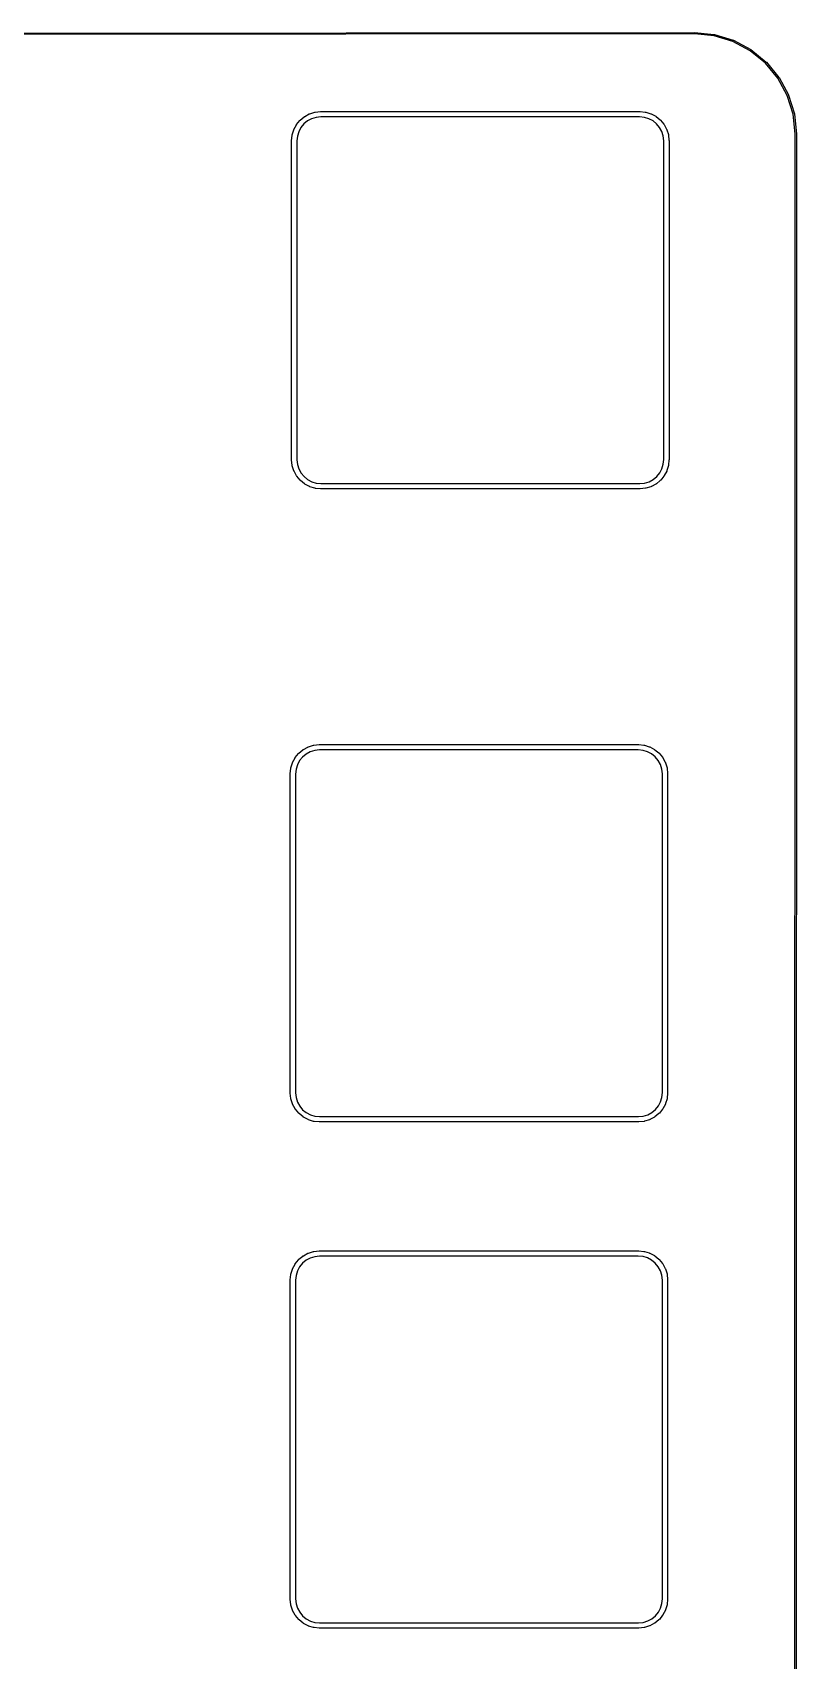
# Model space of a CAD drawing. Extents: x -16 to 302, y -161 to -39.
# Drawn here: x 272.9 to 301.7, y -100.4 to -39.1 of the extents above; entities that cross this region are included whole.
import ezdxf

# ---------------------------------------------------------------- set-up
doc = ezdxf.new("R2010")
doc.units = 0
doc.layers.add('BLACK', color=7, linetype='CONTINUOUS')

msp = doc.modelspace()

# ---------------------------------------------------------------- linework, layer by layer
at = {"layer": 'BLACK', "linetype": 'CONTINUOUS'}
for p, q in [((297.826, -39.1791), (-12.0522, -39.4331)), ((-12.0521, -39.3831), (297.829, -39.1291)), ((298.563, -39.2513), (297.826, -39.1791)), ((297.829, -39.1291), (297.83, -39.1292)), ((297.83, -39.1292), (297.83, -39.1292)), ((297.83, -39.1292), (298.57, -39.2018)), ((298.57, -39.2018), (298.571, -39.2018)), ((298.571, -39.2018), (298.573, -39.2023)), ((298.573, -39.2023), (298.575, -39.2027)), ((298.575, -39.2027), (299.287, -39.4176)), ((299.27, -39.4648), (298.563, -39.2513)), ((299.922, -39.8116), (299.27, -39.4648)), ((299.287, -39.4176), (299.287, -39.4177)), ((299.287, -39.4177), (299.289, -39.4187)), ((299.289, -39.4187), (299.291, -39.4195)), ((299.291, -39.4195), (299.948, -39.7686)), ((300.495, -40.2785), (299.922, -39.8116)), ((299.948, -39.7686), (299.948, -39.7688)), ((299.948, -39.7688), (299.95, -39.77)), ((299.95, -39.77), (299.952, -39.7713)), ((299.952, -39.7713), (300.528, -40.2413)), ((300.966, -40.8476), (300.495, -40.2785)), ((300.528, -40.2413), (300.528, -40.2415)), ((300.528, -40.2415), (300.53, -40.2431)), ((300.53, -40.2431), (300.532, -40.2447)), ((300.532, -40.2447), (301.006, -40.8176)), ((301.317, -41.4974), (300.966, -40.8476)), ((301.006, -40.8176), (301.006, -40.8179)), ((301.006, -40.8179), (301.007, -40.8198)), ((301.007, -40.8198), (301.008, -40.8217)), ((301.008, -40.8217), (301.362, -41.4758)), ((301.535, -42.203), (301.317, -41.4974)), ((301.362, -41.4758), (301.362, -41.4761)), ((301.362, -41.4761), (301.363, -41.4782)), ((301.363, -41.4782), (301.364, -41.4803)), ((301.364, -41.4803), (301.584, -42.1906)), ((283.162, -42.2851), (283.334, -42.1923)), ((283.334, -42.1923), (283.335, -42.1916)), ((283.335, -42.1916), (283.343, -42.1882)), ((283.343, -42.1882), (283.352, -42.1847)), ((283.352, -42.1847), (283.538, -42.127)), ((283.538, -42.127), (283.539, -42.1266)), ((283.539, -42.1266), (283.548, -42.1249)), ((283.548, -42.1249), (283.557, -42.1231)), ((283.557, -42.1231), (283.751, -42.1027)), ((283.751, -42.1027), (283.753, -42.1025)), ((283.753, -42.1025), (283.757, -42.1026)), ((283.757, -42.1026), (283.761, -42.1021)), ((283.761, -42.1021), (283.764, -42.1021)), ((283.764, -42.1021), (283.764, -42.1021)), ((283.764, -42.1021), (295.774, -42.1021)), ((295.774, -42.1021), (295.779, -42.1026)), ((295.779, -42.1026), (295.779, -42.1026)), ((295.779, -42.1026), (295.973, -42.1216)), ((295.973, -42.1216), (295.973, -42.1216)), ((295.973, -42.1216), (295.974, -42.1218)), ((295.974, -42.1218), (295.983, -42.1236)), ((295.983, -42.1236), (295.992, -42.1254)), ((295.992, -42.1254), (296.179, -42.1818)), ((296.179, -42.1818), (296.179, -42.1818)), ((296.179, -42.1818), (296.18, -42.1822)), ((296.18, -42.1822), (296.188, -42.1858)), ((296.188, -42.1858), (296.197, -42.1893)), ((296.197, -42.1893), (296.369, -42.2809)), ((301.613, -42.9389), (301.535, -42.203)), ((301.584, -42.1906), (301.584, -42.1909)), ((301.584, -42.1909), (301.584, -42.1932)), ((301.584, -42.1932), (301.585, -42.1954)), ((301.585, -42.1954), (301.662, -42.9349)), ((282.692, -42.979), (282.749, -42.7921)), ((282.749, -42.7908), (282.752, -42.7825)), ((282.749, -42.7921), (282.749, -42.7908)), ((282.752, -42.7825), (282.756, -42.7741)), ((282.756, -42.7741), (282.848, -42.6018)), ((282.848, -42.6005), (282.853, -42.5931)), ((282.848, -42.6018), (282.848, -42.6005)), ((282.848, -42.6018), (282.848, -42.6018)), ((282.848, -42.6018), (282.848, -42.6018)), ((282.853, -42.5931), (282.858, -42.5855)), ((282.858, -42.5855), (282.982, -42.4343)), ((282.937, -42.8593), (282.886, -43.0274)), ((283.02, -42.7043), (282.937, -42.8593)), ((282.982, -42.4343), (282.983, -42.4332)), ((282.982, -42.4343), (282.982, -42.4343)), ((282.982, -42.4343), (282.982, -42.4343)), ((282.983, -42.4332), (282.989, -42.4269)), ((282.989, -42.4269), (282.995, -42.4204)), ((282.995, -42.4204), (283.146, -42.296)), ((283.131, -42.5683), (283.02, -42.7043)), ((283.266, -42.4564), (283.131, -42.5683)), ((283.146, -42.296), (283.147, -42.2951)), ((283.147, -42.2951), (283.155, -42.2902)), ((283.155, -42.2902), (283.162, -42.2851)), ((283.42, -42.3729), (283.266, -42.4564)), ((283.588, -42.321), (283.42, -42.3729)), ((283.767, -42.3021), (283.588, -42.321)), ((283.769, -42.3021), (283.767, -42.3021)), ((295.764, -42.3021), (283.769, -42.3021)), ((295.944, -42.3197), (295.764, -42.3021)), ((296.112, -42.3705), (295.944, -42.3197)), ((296.267, -42.4529), (296.112, -42.3705)), ((296.403, -42.5638), (296.267, -42.4529)), ((296.369, -42.2809), (296.369, -42.2809)), ((296.369, -42.2809), (296.369, -42.2809)), ((296.369, -42.2809), (296.37, -42.2815)), ((296.37, -42.2815), (296.378, -42.2867)), ((296.378, -42.2867), (296.385, -42.2917)), ((296.385, -42.2917), (296.537, -42.415)), ((296.515, -42.6991), (296.403, -42.5638)), ((296.598, -42.8535), (296.515, -42.6991)), ((296.537, -42.415), (296.537, -42.415)), ((296.537, -42.415), (296.537, -42.415)), ((296.537, -42.415), (296.538, -42.4159)), ((296.538, -42.4159), (296.544, -42.4224)), ((296.544, -42.4224), (296.55, -42.4288)), ((296.55, -42.4288), (296.675, -42.5792)), ((296.65, -43.0212), (296.598, -42.8535)), ((296.675, -42.5792), (296.676, -42.5802)), ((296.676, -42.5802), (296.681, -42.5878)), ((296.681, -42.5878), (296.686, -42.5953)), ((296.686, -42.5953), (296.779, -42.767)), ((296.779, -42.767), (296.779, -42.7683)), ((296.779, -42.7683), (296.783, -42.7766)), ((296.783, -42.7766), (296.786, -42.785)), ((296.786, -42.785), (296.844, -42.9715)), ((282.669, -43.1923), (282.688, -42.9981)), ((282.669, -43.1924), (282.669, -43.1923)), ((282.669, -43.1972), (282.669, -43.1924)), ((282.669, -55.207), (282.669, -43.1972)), ((282.688, -42.9967), (282.69, -42.9879)), ((282.688, -42.9981), (282.688, -42.9967)), ((282.69, -42.9879), (282.692, -42.979)), ((282.886, -43.0274), (282.869, -43.207)), ((282.869, -43.207), (282.869, -55.202)), ((296.669, -43.2005), (296.65, -43.0212)), ((296.669, -43.2022), (296.669, -43.2005)), ((296.669, -55.1972), (296.669, -43.2022)), ((296.844, -42.9715), (296.844, -42.9728)), ((296.844, -42.9728), (296.846, -42.9817)), ((296.846, -42.9817), (296.848, -42.9906)), ((296.848, -42.9906), (296.868, -43.1847)), ((296.868, -43.1847), (296.868, -43.1861)), ((296.868, -43.1861), (296.868, -43.1904)), ((296.868, -43.1904), (296.869, -43.1948)), ((296.869, -43.1948), (296.869, -43.197)), ((296.869, -43.197), (296.869, -43.1972)), ((296.869, -43.1972), (296.869, -55.207)), ((301.6, -156.59), (301.613, -42.9642)), ((301.613, -42.9642), (301.613, -42.9389)), ((301.613, -42.9642), (301.613, -42.9642)), ((301.663, -42.9629), (301.65, -156.592)), ((301.662, -42.9349), (301.663, -42.9352)), ((301.663, -42.9352), (301.662, -42.9363)), ((301.662, -42.9363), (301.663, -42.9374)), ((301.663, -42.9374), (301.663, -42.9628)), ((301.663, -42.9628), (301.663, -42.9629)), ((282.669, -55.2072), (282.669, -55.207)), ((282.669, -55.2094), (282.669, -55.2072)), ((282.669, -55.2138), (282.669, -55.2094)), ((282.669, -55.2181), (282.669, -55.2138)), ((282.669, -55.2195), (282.669, -55.2181)), ((282.69, -55.4136), (282.669, -55.2195)), ((282.692, -55.4225), (282.69, -55.4136)), ((282.693, -55.4314), (282.692, -55.4225)), ((282.694, -55.4327), (282.693, -55.4314)), ((282.751, -55.6192), (282.694, -55.4327)), ((282.755, -55.6276), (282.751, -55.6192)), ((282.758, -55.6359), (282.755, -55.6276)), ((282.759, -55.6372), (282.758, -55.6359)), ((282.852, -55.8089), (282.759, -55.6372)), ((282.759, -55.6372), (282.759, -55.6372)), ((282.759, -55.6372), (282.759, -55.6372)), ((282.869, -55.202), (282.869, -55.2037)), ((282.869, -55.2037), (282.888, -55.383)), ((282.888, -55.383), (282.94, -55.5507)), ((282.94, -55.5507), (283.023, -55.7051)), ((283.023, -55.7051), (283.135, -55.8404)), ((296.407, -55.8359), (296.518, -55.6999)), ((296.518, -55.6999), (296.6, -55.5449)), ((296.6, -55.5449), (296.651, -55.3768)), ((296.651, -55.3768), (296.669, -55.1972)), ((296.782, -55.6301), (296.69, -55.8024)), ((296.785, -55.6217), (296.782, -55.6301)), ((296.789, -55.6134), (296.785, -55.6217)), ((296.845, -55.4252), (296.789, -55.6121)), ((296.789, -55.6121), (296.789, -55.6134)), ((296.847, -55.4163), (296.845, -55.4252)), ((296.849, -55.4075), (296.847, -55.4163)), ((296.868, -55.2119), (296.849, -55.4061)), ((296.849, -55.4061), (296.849, -55.4075)), ((296.869, -55.207), (296.868, -55.2118)), ((296.868, -55.2118), (296.868, -55.2119)), ((282.857, -55.8164), (282.852, -55.8089)), ((282.862, -55.824), (282.857, -55.8164)), ((282.863, -55.825), (282.862, -55.824)), ((282.987, -55.9754), (282.863, -55.825)), ((282.994, -55.9818), (282.987, -55.9754)), ((283, -55.9883), (282.994, -55.9818)), ((283.001, -55.9892), (283, -55.9883)), ((283.152, -56.1125), (283.001, -55.9892)), ((283.001, -55.9892), (283.001, -55.9892)), ((283.001, -55.9892), (283.001, -55.9892)), ((283.135, -55.8404), (283.271, -55.9513)), ((283.16, -56.1175), (283.152, -56.1125)), ((283.167, -56.1227), (283.16, -56.1175)), ((283.168, -56.1233), (283.167, -56.1227)), ((283.341, -56.2149), (283.168, -56.1233)), ((283.168, -56.1233), (283.168, -56.1233)), ((283.168, -56.1233), (283.168, -56.1233)), ((283.271, -55.9513), (283.426, -56.0337)), ((283.349, -56.2184), (283.341, -56.2149)), ((283.357, -56.222), (283.349, -56.2184)), ((283.359, -56.2224), (283.357, -56.222)), ((283.546, -56.2788), (283.359, -56.2224)), ((283.426, -56.0337), (283.594, -56.0845)), ((283.555, -56.2805), (283.546, -56.2788)), ((283.563, -56.2824), (283.555, -56.2805)), ((283.565, -56.2826), (283.563, -56.2824)), ((283.759, -56.3016), (283.565, -56.2826)), ((283.565, -56.2826), (283.565, -56.2826)), ((283.594, -56.0845), (283.774, -56.1021)), ((283.764, -56.3021), (283.759, -56.3016)), ((283.759, -56.3016), (283.759, -56.3016)), ((295.774, -56.3021), (283.764, -56.3021)), ((283.774, -56.1021), (295.769, -56.1021)), ((295.769, -56.1021), (295.77, -56.1021)), ((295.77, -56.1021), (295.95, -56.0832)), ((295.776, -56.3021), (295.774, -56.3021)), ((295.774, -56.3021), (295.774, -56.3021)), ((295.78, -56.3016), (295.776, -56.3021)), ((295.785, -56.3017), (295.78, -56.3016)), ((295.786, -56.3015), (295.785, -56.3017)), ((295.98, -56.2811), (295.786, -56.3015)), ((295.95, -56.0832), (296.117, -56.0313)), ((295.989, -56.2793), (295.98, -56.2811)), ((295.998, -56.2776), (295.989, -56.2793)), ((295.999, -56.2772), (295.998, -56.2776)), ((296.186, -56.2195), (295.999, -56.2772)), ((296.117, -56.0313), (296.272, -55.9478)), ((296.194, -56.216), (296.186, -56.2195)), ((296.203, -56.2126), (296.194, -56.216)), ((296.204, -56.2119), (296.203, -56.2126)), ((296.376, -56.1191), (296.204, -56.2119)), ((296.204, -56.2119), (296.204, -56.2119)), ((296.204, -56.2119), (296.204, -56.2119)), ((296.272, -55.9478), (296.407, -55.8359)), ((296.383, -56.114), (296.376, -56.1191)), ((296.391, -56.1091), (296.383, -56.114)), ((296.392, -56.1082), (296.391, -56.1091)), ((296.542, -55.9838), (296.392, -56.1082)), ((296.549, -55.9773), (296.542, -55.9838)), ((296.555, -55.971), (296.549, -55.9773)), ((296.556, -55.9699), (296.555, -55.971)), ((296.679, -55.8187), (296.556, -55.9699)), ((296.556, -55.9699), (296.556, -55.9699)), ((296.556, -55.9699), (296.556, -55.9699)), ((296.684, -55.8112), (296.679, -55.8187)), ((296.689, -55.8037), (296.684, -55.8112)), ((296.69, -55.8024), (296.689, -55.8037)), ((296.69, -55.8024), (296.69, -55.8024)), ((296.69, -55.8024), (296.69, -55.8024)), ((282.945, -66.2456), (283.095, -66.1212)), ((283.095, -66.1212), (283.096, -66.1203)), ((283.096, -66.1203), (283.104, -66.1154)), ((283.104, -66.1154), (283.111, -66.1103)), ((283.111, -66.1103), (283.283, -66.0175)), ((283.283, -66.0175), (283.284, -66.0168)), ((283.284, -66.0168), (283.293, -66.0134)), ((283.293, -66.0134), (283.301, -66.0099)), ((283.301, -66.0099), (283.487, -65.9522)), ((283.537, -66.1462), (283.369, -66.1981)), ((283.487, -65.9522), (283.489, -65.9518)), ((283.489, -65.9518), (283.498, -65.9501)), ((283.498, -65.9501), (283.506, -65.9483)), ((283.506, -65.9483), (283.701, -65.9279)), ((283.716, -66.1273), (283.537, -66.1462)), ((283.701, -65.9279), (283.702, -65.9277)), ((283.702, -65.9277), (283.706, -65.9278)), ((283.706, -65.9278), (283.711, -65.9273)), ((283.711, -65.9273), (283.713, -65.9273)), ((283.713, -65.9273), (283.713, -65.9273)), ((283.713, -65.9273), (295.723, -65.9273)), ((283.718, -66.1273), (283.716, -66.1273)), ((295.713, -66.1273), (283.718, -66.1273)), ((295.893, -66.1449), (295.713, -66.1273)), ((295.723, -65.9273), (295.728, -65.9278)), ((295.728, -65.9278), (295.728, -65.9278)), ((295.728, -65.9278), (295.922, -65.9468)), ((296.061, -66.1957), (295.893, -66.1449)), ((295.922, -65.9468), (295.922, -65.9468)), ((295.922, -65.9468), (295.923, -65.947)), ((295.923, -65.947), (295.932, -65.9488)), ((295.932, -65.9488), (295.941, -65.9506)), ((295.941, -65.9506), (296.128, -66.007)), ((296.128, -66.007), (296.128, -66.007)), ((296.128, -66.007), (296.129, -66.0074)), ((296.129, -66.0074), (296.138, -66.011)), ((296.138, -66.011), (296.146, -66.0145)), ((296.146, -66.0145), (296.318, -66.1061)), ((296.318, -66.1061), (296.318, -66.1061)), ((296.318, -66.1061), (296.318, -66.1061)), ((296.318, -66.1061), (296.32, -66.1067)), ((296.32, -66.1067), (296.327, -66.1119)), ((296.327, -66.1119), (296.335, -66.1169)), ((296.335, -66.1169), (296.486, -66.2402)), ((282.641, -66.8042), (282.698, -66.6173)), ((282.698, -66.616), (282.702, -66.6077)), ((282.698, -66.6173), (282.698, -66.616)), ((282.702, -66.6077), (282.705, -66.5993)), ((282.705, -66.5993), (282.797, -66.427)), ((282.797, -66.4257), (282.803, -66.4183)), ((282.797, -66.427), (282.797, -66.4257)), ((282.797, -66.427), (282.797, -66.427)), ((282.797, -66.427), (282.797, -66.427)), ((282.803, -66.4183), (282.808, -66.4107)), ((282.808, -66.4107), (282.931, -66.2595)), ((282.886, -66.6845), (282.836, -66.8526)), ((282.969, -66.5295), (282.886, -66.6845)), ((282.931, -66.2595), (282.932, -66.2584)), ((282.931, -66.2595), (282.931, -66.2595)), ((282.931, -66.2595), (282.931, -66.2595)), ((282.932, -66.2584), (282.938, -66.2521)), ((282.938, -66.2521), (282.945, -66.2456)), ((283.08, -66.3935), (282.969, -66.5295)), ((283.215, -66.2816), (283.08, -66.3935)), ((283.369, -66.1981), (283.215, -66.2816)), ((296.216, -66.2781), (296.061, -66.1957)), ((296.352, -66.389), (296.216, -66.2781)), ((296.464, -66.5243), (296.352, -66.389)), ((296.547, -66.6787), (296.464, -66.5243)), ((296.486, -66.2402), (296.486, -66.2402)), ((296.486, -66.2402), (296.486, -66.2402)), ((296.486, -66.2402), (296.487, -66.2411)), ((296.487, -66.2411), (296.493, -66.2476)), ((296.493, -66.2476), (296.5, -66.254)), ((296.5, -66.254), (296.624, -66.4044)), ((296.599, -66.8464), (296.547, -66.6787)), ((296.624, -66.4044), (296.625, -66.4054)), ((296.625, -66.4054), (296.63, -66.413)), ((296.63, -66.413), (296.635, -66.4205)), ((296.635, -66.4205), (296.728, -66.5922)), ((296.728, -66.5922), (296.728, -66.5935)), ((296.728, -66.5935), (296.732, -66.6018)), ((296.732, -66.6018), (296.735, -66.6102)), ((296.735, -66.6102), (296.793, -66.7967)), ((282.618, -67.0175), (282.638, -66.8233)), ((282.618, -67.0176), (282.618, -67.0175)), ((282.618, -67.0224), (282.618, -67.0176)), ((282.618, -79.0322), (282.618, -67.0224)), ((282.638, -66.8219), (282.64, -66.8131)), ((282.638, -66.8233), (282.638, -66.8219)), ((282.64, -66.8131), (282.641, -66.8042)), ((282.836, -66.8526), (282.818, -67.0322)), ((282.818, -67.0322), (282.818, -79.0272)), ((296.618, -67.0257), (296.599, -66.8464)), ((296.618, -67.0274), (296.618, -67.0257)), ((296.618, -79.0224), (296.618, -67.0274)), ((296.793, -66.7967), (296.794, -66.798)), ((296.794, -66.798), (296.795, -66.8069)), ((296.795, -66.8069), (296.797, -66.8158)), ((296.797, -66.8158), (296.817, -67.0099)), ((296.817, -67.0099), (296.818, -67.0113)), ((296.818, -67.0113), (296.818, -67.0156)), ((296.818, -67.0156), (296.818, -67.02)), ((296.818, -67.02), (296.818, -67.0222)), ((296.818, -67.0222), (296.818, -67.0224)), ((296.818, -67.0224), (296.818, -79.0322)), ((282.818, -79.0272), (282.818, -79.0289)), ((296.6, -79.202), (296.618, -79.0224)), ((282.618, -79.0324), (282.618, -79.0322)), ((282.618, -79.0346), (282.618, -79.0324)), ((282.618, -79.039), (282.618, -79.0346)), ((282.618, -79.0433), (282.618, -79.039)), ((282.619, -79.0447), (282.618, -79.0433)), ((282.639, -79.2388), (282.619, -79.0447)), ((282.641, -79.2477), (282.639, -79.2388)), ((282.642, -79.2566), (282.641, -79.2477)), ((282.643, -79.2579), (282.642, -79.2566)), ((282.701, -79.4444), (282.643, -79.2579)), ((282.704, -79.4528), (282.701, -79.4444)), ((282.708, -79.4611), (282.704, -79.4528)), ((282.708, -79.4624), (282.708, -79.4611)), ((282.801, -79.6341), (282.708, -79.4624)), ((282.708, -79.4624), (282.708, -79.4624)), ((282.708, -79.4624), (282.708, -79.4624)), ((282.806, -79.6416), (282.801, -79.6341)), ((282.818, -79.0289), (282.837, -79.2082)), ((282.837, -79.2082), (282.889, -79.3759)), ((282.889, -79.3759), (282.972, -79.5303)), ((282.972, -79.5303), (283.084, -79.6656)), ((296.356, -79.6611), (296.467, -79.5251)), ((296.467, -79.5251), (296.55, -79.3701)), ((296.55, -79.3701), (296.6, -79.202)), ((296.633, -79.6364), (296.628, -79.6439)), ((296.639, -79.6289), (296.633, -79.6364)), ((296.731, -79.4553), (296.639, -79.6276)), ((296.639, -79.6276), (296.639, -79.6276)), ((296.639, -79.6276), (296.639, -79.6276)), ((296.639, -79.6276), (296.639, -79.6289)), ((296.734, -79.4469), (296.731, -79.4553)), ((296.738, -79.4386), (296.734, -79.4469)), ((296.795, -79.2504), (296.738, -79.4373)), ((296.738, -79.4373), (296.738, -79.4386)), ((296.796, -79.2415), (296.795, -79.2504)), ((296.798, -79.2327), (296.796, -79.2415)), ((296.818, -79.0371), (296.798, -79.2313)), ((296.798, -79.2313), (296.798, -79.2327)), ((296.818, -79.0322), (296.818, -79.037)), ((296.818, -79.037), (296.818, -79.0371)), ((282.811, -79.6492), (282.806, -79.6416)), ((282.812, -79.6502), (282.811, -79.6492)), ((282.936, -79.8006), (282.812, -79.6502)), ((282.943, -79.807), (282.936, -79.8006)), ((282.949, -79.8135), (282.943, -79.807)), ((282.95, -79.8144), (282.949, -79.8135)), ((283.101, -79.9377), (282.95, -79.8144)), ((282.95, -79.8144), (282.95, -79.8144)), ((282.95, -79.8144), (282.95, -79.8144)), ((283.084, -79.6656), (283.22, -79.7765)), ((283.109, -79.9427), (283.101, -79.9377)), ((283.116, -79.9479), (283.109, -79.9427)), ((283.118, -79.9485), (283.116, -79.9479)), ((283.29, -80.0401), (283.118, -79.9485)), ((283.118, -79.9485), (283.118, -79.9485)), ((283.118, -79.9485), (283.118, -79.9485)), ((283.22, -79.7765), (283.375, -79.8589)), ((283.298, -80.0436), (283.29, -80.0401)), ((283.307, -80.0472), (283.298, -80.0436)), ((283.308, -80.0476), (283.307, -80.0472)), ((283.495, -80.104), (283.308, -80.0476)), ((283.375, -79.8589), (283.543, -79.9097)), ((283.504, -80.1058), (283.495, -80.104)), ((283.513, -80.1076), (283.504, -80.1058)), ((283.514, -80.1078), (283.513, -80.1076)), ((283.708, -80.1268), (283.514, -80.1078)), ((283.514, -80.1078), (283.514, -80.1078)), ((283.543, -79.9097), (283.723, -79.9273)), ((283.713, -80.1273), (283.708, -80.1268)), ((283.708, -80.1268), (283.708, -80.1268)), ((295.723, -80.1273), (283.713, -80.1273)), ((283.723, -79.9273), (295.718, -79.9273)), ((295.718, -79.9273), (295.72, -79.9273)), ((295.72, -79.9273), (295.899, -79.9084)), ((295.725, -80.1273), (295.723, -80.1273)), ((295.723, -80.1273), (295.723, -80.1273)), ((295.73, -80.1268), (295.725, -80.1273)), ((295.734, -80.1269), (295.73, -80.1268)), ((295.735, -80.1267), (295.734, -80.1269)), ((295.93, -80.1063), (295.735, -80.1267)), ((295.899, -79.9084), (296.067, -79.8565)), ((295.938, -80.1045), (295.93, -80.1063)), ((295.947, -80.1028), (295.938, -80.1045)), ((295.949, -80.1024), (295.947, -80.1028)), ((296.135, -80.0447), (295.949, -80.1024)), ((296.067, -79.8565), (296.221, -79.773)), ((296.143, -80.0412), (296.135, -80.0447)), ((296.152, -80.0378), (296.143, -80.0412)), ((296.153, -80.0371), (296.152, -80.0378)), ((296.325, -79.9443), (296.153, -80.0371)), ((296.153, -80.0371), (296.153, -80.0371)), ((296.153, -80.0371), (296.153, -80.0371)), ((296.221, -79.773), (296.356, -79.6611)), ((296.332, -79.9392), (296.325, -79.9443)), ((296.34, -79.9343), (296.332, -79.9392)), ((296.341, -79.9334), (296.34, -79.9343)), ((296.491, -79.809), (296.341, -79.9334)), ((296.498, -79.8025), (296.491, -79.809)), ((296.504, -79.7962), (296.498, -79.8025)), ((296.505, -79.7951), (296.504, -79.7962)), ((296.628, -79.6439), (296.505, -79.7951)), ((296.505, -79.7951), (296.505, -79.7951)), ((296.505, -79.7951), (296.505, -79.7951)), ((283.111, -85.1603), (283.283, -85.0675)), ((283.283, -85.0675), (283.284, -85.0668)), ((283.284, -85.0668), (283.293, -85.0634)), ((283.293, -85.0634), (283.301, -85.0599)), ((283.301, -85.0599), (283.487, -85.0022)), ((283.487, -85.0022), (283.489, -85.0018)), ((283.489, -85.0018), (283.498, -85.0001)), ((283.498, -85.0001), (283.506, -84.9983)), ((283.506, -84.9983), (283.701, -84.9779)), ((283.701, -84.9779), (283.702, -84.9777)), ((283.702, -84.9777), (283.706, -84.9778)), ((283.706, -84.9778), (283.711, -84.9773)), ((283.711, -84.9773), (283.713, -84.9773)), ((283.713, -84.9773), (283.713, -84.9773)), ((283.713, -84.9773), (295.723, -84.9773)), ((295.723, -84.9773), (295.728, -84.9778)), ((295.728, -84.9778), (295.728, -84.9778)), ((295.728, -84.9778), (295.922, -84.9968)), ((295.922, -84.9968), (295.922, -84.9968)), ((295.922, -84.9968), (295.923, -84.997)), ((295.923, -84.997), (295.932, -84.9988)), ((295.932, -84.9988), (295.941, -85.0006)), ((295.941, -85.0006), (296.128, -85.057)), ((296.128, -85.057), (296.128, -85.057)), ((296.128, -85.057), (296.129, -85.0574)), ((296.129, -85.0574), (296.138, -85.061)), ((296.138, -85.061), (296.146, -85.0645)), ((296.146, -85.0645), (296.318, -85.1561)), ((282.641, -85.8542), (282.698, -85.6673)), ((282.698, -85.666), (282.702, -85.6577)), ((282.698, -85.6673), (282.698, -85.666)), ((282.702, -85.6577), (282.705, -85.6493)), ((282.705, -85.6493), (282.797, -85.477)), ((282.797, -85.4757), (282.803, -85.4683)), ((282.797, -85.477), (282.797, -85.4757)), ((282.797, -85.477), (282.797, -85.477)), ((282.797, -85.477), (282.797, -85.477)), ((282.803, -85.4683), (282.808, -85.4607)), ((282.808, -85.4607), (282.931, -85.3095)), ((282.886, -85.7345), (282.836, -85.9026)), ((282.969, -85.5795), (282.886, -85.7345)), ((282.931, -85.3095), (282.932, -85.3084)), ((282.931, -85.3095), (282.931, -85.3095)), ((282.931, -85.3095), (282.931, -85.3095)), ((282.932, -85.3084), (282.938, -85.3021)), ((282.938, -85.3021), (282.945, -85.2956)), ((282.945, -85.2956), (283.095, -85.1712)), ((283.08, -85.4435), (282.969, -85.5795)), ((283.215, -85.3316), (283.08, -85.4435)), ((283.095, -85.1712), (283.096, -85.1703)), ((283.096, -85.1703), (283.104, -85.1654)), ((283.104, -85.1654), (283.111, -85.1603)), ((283.369, -85.2481), (283.215, -85.3316)), ((283.537, -85.1962), (283.369, -85.2481)), ((283.716, -85.1773), (283.537, -85.1962)), ((283.718, -85.1773), (283.716, -85.1773)), ((295.713, -85.1773), (283.718, -85.1773)), ((295.893, -85.1949), (295.713, -85.1773)), ((296.061, -85.2457), (295.893, -85.1949)), ((296.216, -85.3281), (296.061, -85.2457)), ((296.352, -85.439), (296.216, -85.3281)), ((296.318, -85.1561), (296.318, -85.1561)), ((296.318, -85.1561), (296.318, -85.1561)), ((296.318, -85.1561), (296.32, -85.1567)), ((296.32, -85.1567), (296.327, -85.1619)), ((296.327, -85.1619), (296.335, -85.1669)), ((296.335, -85.1669), (296.486, -85.2902)), ((296.464, -85.5743), (296.352, -85.439)), ((296.547, -85.7287), (296.464, -85.5743)), ((296.486, -85.2902), (296.486, -85.2902)), ((296.486, -85.2902), (296.486, -85.2902)), ((296.486, -85.2902), (296.487, -85.2911)), ((296.487, -85.2911), (296.493, -85.2976)), ((296.493, -85.2976), (296.5, -85.304)), ((296.5, -85.304), (296.624, -85.4544)), ((296.599, -85.8964), (296.547, -85.7287)), ((296.624, -85.4544), (296.625, -85.4554)), ((296.625, -85.4554), (296.63, -85.463)), ((296.63, -85.463), (296.635, -85.4705)), ((296.635, -85.4705), (296.728, -85.6422)), ((296.728, -85.6422), (296.728, -85.6435)), ((296.728, -85.6435), (296.732, -85.6518)), ((296.732, -85.6518), (296.735, -85.6602)), ((296.735, -85.6602), (296.793, -85.8467)), ((282.618, -86.0675), (282.638, -85.8733)), ((282.618, -86.0676), (282.618, -86.0675)), ((282.618, -86.0724), (282.618, -86.0676)), ((282.618, -98.0822), (282.618, -86.0724)), ((282.638, -85.8719), (282.64, -85.8631)), ((282.638, -85.8733), (282.638, -85.8719)), ((282.64, -85.8631), (282.641, -85.8542)), ((282.836, -85.9026), (282.818, -86.0822)), ((282.818, -86.0822), (282.818, -98.0772)), ((296.618, -86.0757), (296.599, -85.8964)), ((296.618, -86.0774), (296.618, -86.0757)), ((296.618, -98.0724), (296.618, -86.0774)), ((296.793, -85.8467), (296.794, -85.848)), ((296.794, -85.848), (296.795, -85.8569)), ((296.795, -85.8569), (296.797, -85.8658)), ((296.797, -85.8658), (296.817, -86.0599)), ((296.817, -86.0599), (296.818, -86.0613)), ((296.818, -86.0613), (296.818, -86.0656)), ((296.818, -86.0656), (296.818, -86.07)), ((296.818, -86.07), (296.818, -86.0722)), ((296.818, -86.0722), (296.818, -86.0724)), ((296.818, -86.0724), (296.818, -98.0822)), ((282.618, -98.0824), (282.618, -98.0822)), ((282.618, -98.0846), (282.618, -98.0824)), ((282.618, -98.089), (282.618, -98.0846)), ((282.618, -98.0933), (282.618, -98.089)), ((282.619, -98.0947), (282.618, -98.0933)), ((282.639, -98.2888), (282.619, -98.0947)), ((282.641, -98.2977), (282.639, -98.2888)), ((282.642, -98.3066), (282.641, -98.2977)), ((282.643, -98.3079), (282.642, -98.3066)), ((282.701, -98.4944), (282.643, -98.3079)), ((282.704, -98.5028), (282.701, -98.4944)), ((282.708, -98.5111), (282.704, -98.5028)), ((282.708, -98.5124), (282.708, -98.5111)), ((282.801, -98.6841), (282.708, -98.5124)), ((282.708, -98.5124), (282.708, -98.5124)), ((282.708, -98.5124), (282.708, -98.5124)), ((282.818, -98.0772), (282.818, -98.0789)), ((282.818, -98.0789), (282.837, -98.2582)), ((282.837, -98.2582), (282.889, -98.4259)), ((282.889, -98.4259), (282.972, -98.5803)), ((282.972, -98.5803), (283.084, -98.7156)), ((296.356, -98.7111), (296.467, -98.5751)), ((296.467, -98.5751), (296.55, -98.4201)), ((296.55, -98.4201), (296.6, -98.252)), ((296.6, -98.252), (296.618, -98.0724)), ((296.731, -98.5053), (296.639, -98.6776)), ((296.734, -98.4969), (296.731, -98.5053)), ((296.738, -98.4886), (296.734, -98.4969)), ((296.795, -98.3004), (296.738, -98.4873)), ((296.738, -98.4873), (296.738, -98.4886)), ((296.796, -98.2915), (296.795, -98.3004)), ((296.798, -98.2827), (296.796, -98.2915)), ((296.818, -98.0871), (296.798, -98.2813)), ((296.798, -98.2813), (296.798, -98.2827)), ((296.818, -98.0822), (296.818, -98.087)), ((296.818, -98.087), (296.818, -98.0871)), ((282.806, -98.6916), (282.801, -98.6841)), ((282.811, -98.6992), (282.806, -98.6916)), ((282.812, -98.7002), (282.811, -98.6992)), ((282.936, -98.8506), (282.812, -98.7002)), ((282.943, -98.857), (282.936, -98.8506)), ((282.949, -98.8635), (282.943, -98.857)), ((282.95, -98.8644), (282.949, -98.8635)), ((283.101, -98.9877), (282.95, -98.8644)), ((282.95, -98.8644), (282.95, -98.8644)), ((282.95, -98.8644), (282.95, -98.8644)), ((283.084, -98.7156), (283.22, -98.8265)), ((283.109, -98.9927), (283.101, -98.9877)), ((283.116, -98.9979), (283.109, -98.9927)), ((283.118, -98.9985), (283.116, -98.9979)), ((283.29, -99.0901), (283.118, -98.9985)), ((283.118, -98.9985), (283.118, -98.9985)), ((283.118, -98.9985), (283.118, -98.9985)), ((283.22, -98.8265), (283.375, -98.9089)), ((283.298, -99.0936), (283.29, -99.0901)), ((283.307, -99.0972), (283.298, -99.0936)), ((283.308, -99.0976), (283.307, -99.0972)), ((283.495, -99.154), (283.308, -99.0976)), ((283.375, -98.9089), (283.543, -98.9597)), ((283.504, -99.1557), (283.495, -99.154)), ((283.513, -99.1576), (283.504, -99.1557)), ((283.514, -99.1578), (283.513, -99.1576)), ((283.708, -99.1768), (283.514, -99.1578)), ((283.514, -99.1578), (283.514, -99.1578)), ((283.543, -98.9597), (283.723, -98.9773)), ((283.713, -99.1773), (283.708, -99.1768)), ((283.708, -99.1768), (283.708, -99.1768)), ((295.723, -99.1773), (283.713, -99.1773)), ((283.723, -98.9773), (295.718, -98.9773)), ((295.718, -98.9773), (295.72, -98.9773)), ((295.72, -98.9773), (295.899, -98.9584)), ((295.725, -99.1773), (295.723, -99.1773)), ((295.723, -99.1773), (295.723, -99.1773)), ((295.73, -99.1768), (295.725, -99.1773)), ((295.734, -99.1769), (295.73, -99.1768)), ((295.735, -99.1767), (295.734, -99.1769)), ((295.93, -99.1563), (295.735, -99.1767)), ((295.899, -98.9584), (296.067, -98.9065)), ((295.938, -99.1545), (295.93, -99.1563)), ((295.947, -99.1528), (295.938, -99.1545)), ((295.949, -99.1524), (295.947, -99.1528)), ((296.135, -99.0947), (295.949, -99.1524)), ((296.067, -98.9065), (296.221, -98.823)), ((296.143, -99.0912), (296.135, -99.0947)), ((296.152, -99.0878), (296.143, -99.0912)), ((296.153, -99.0871), (296.152, -99.0878)), ((296.325, -98.9943), (296.153, -99.0871)), ((296.153, -99.0871), (296.153, -99.0871)), ((296.153, -99.0871), (296.153, -99.0871)), ((296.221, -98.823), (296.356, -98.7111)), ((296.332, -98.9892), (296.325, -98.9943)), ((296.34, -98.9843), (296.332, -98.9892)), ((296.341, -98.9834), (296.34, -98.9843)), ((296.491, -98.859), (296.341, -98.9834)), ((296.498, -98.8525), (296.491, -98.859)), ((296.504, -98.8462), (296.498, -98.8525)), ((296.505, -98.8451), (296.504, -98.8462)), ((296.628, -98.6939), (296.505, -98.8451)), ((296.505, -98.8451), (296.505, -98.8451)), ((296.505, -98.8451), (296.505, -98.8451)), ((296.633, -98.6864), (296.628, -98.6939)), ((296.639, -98.6789), (296.633, -98.6864)), ((296.639, -98.6776), (296.639, -98.6776)), ((296.639, -98.6776), (296.639, -98.6776)), ((296.639, -98.6776), (296.639, -98.6789))]:
    msp.add_line(p, q, dxfattribs=at)

doc.saveas('drawing.dxf')
